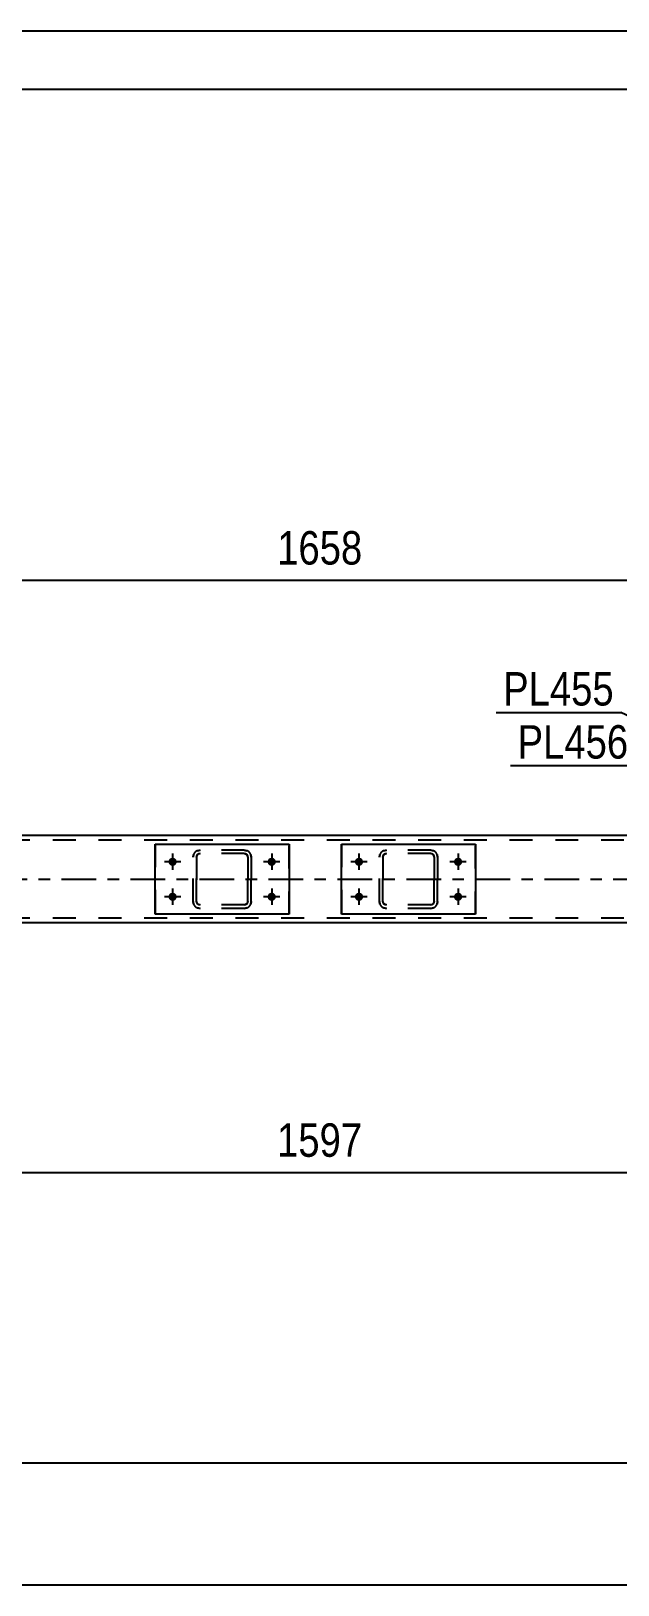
# Model space of a CAD drawing. Header units: millimetres. Extents: x 0 to 1189, y 0 to 841.
# Drawn here: x 487.7 to 538, y 707.7 to 841 of the extents above; entities that cross this region are included whole.
import ezdxf

# ---------------------------------------------------------------- set-up
doc = ezdxf.new("R2010")
doc.units = ezdxf.units.MM
doc.linetypes.add('DXK_LINE_DOT2', pattern=[3.9198, 1.9599, -1.9599])
doc.linetypes.add('DXK_LINE_DOT3', pattern=[5.9187, 2.979, -0.9799, 0.9799, -0.9799])
doc.styles.add('Arial Narrow', font='ARIALN.TTF', dxfattribs={"height": 0.2})

# ---------------------------------------------------------------- blocks, each defined once
blk = doc.blocks.new('Unknown-570348649-1114 - 55360')
at = {"color": 5, "linetype": 'Continuous'}
for p, q in [((1189, 841), (0, 841)), ((1184, 836), (5, 836))]:
    blk.add_line(p, q, dxfattribs=at)
blk = doc.blocks.new('Part-570348649-44097 - 43977')
at = {"color": 2, "linetype": 'Continuous'}
for p, q in [((498.33, 765.26), (498.33, 771.26)), ((498.33, 771.26), (498.33, 771.26)), ((498.33, 771.26), (509.83, 771.26)), ((509.83, 771.26), (509.83, 765.26)), ((498.33, 765.26), (498.33, 765.26)), ((509.83, 765.26), (498.33, 765.26))]:
    blk.add_line(p, q, dxfattribs=at)
at = {"color": 7, "linetype": 'DXK_LINE_DOT2'}
for p, q in [((498.33, 771.26), (498.33, 765.26)), ((498.33, 771.26), (498.33, 771.26)), ((509.83, 765.26), (509.83, 771.26)), ((498.33, 765.26), (498.33, 765.26))]:
    blk.add_line(p, q, dxfattribs=at)
blk = doc.blocks.new('Part-570348649-44070 - 43977')
at = {"color": 7, "linetype": 'DXK_LINE_DOT2'}
for p, q in [((517.57, 770.16), (517.62, 770.39)), ((517.62, 770.39), (517.57, 770.16)), ((517.87, 770.16), (517.9, 770.27)), ((517.89, 770.27), (517.87, 770.16)), ((517.96, 770.37), (517.89, 770.27)), ((517.9, 770.27), (517.96, 770.37)), ((517.94, 770.71), (518.17, 770.76)), ((518.17, 770.76), (517.94, 770.71)), ((517.96, 770.37), (518.06, 770.43)), ((518.06, 770.43), (517.96, 770.37)), ((518.06, 770.43), (518.17, 770.46)), ((518.17, 770.46), (518.06, 770.43)), ((521.97, 770.76), (518.17, 770.76)), ((521.97, 770.46), (518.17, 770.46)), ((521.97, 770.76), (522.2, 770.71)), ((522.2, 770.71), (521.97, 770.76)), ((521.97, 770.46), (522.09, 770.43)), ((522.09, 770.43), (521.97, 770.46)), ((522.09, 770.43), (522.18, 770.37)), ((522.18, 770.37), (522.09, 770.43)), ((522.18, 770.37), (522.25, 770.27)), ((522.25, 770.27), (522.18, 770.37)), ((522.25, 770.27), (522.27, 770.16)), ((522.27, 770.16), (522.25, 770.27)), ((522.53, 770.39), (522.57, 770.16)), ((522.57, 770.16), (522.53, 770.39)), ((517.57, 766.36), (517.57, 770.16)), ((517.57, 770.16), (517.57, 770.16)), ((517.57, 766.36), (517.57, 770.16)), ((517.87, 766.36), (517.87, 770.16)), ((517.87, 770.16), (517.87, 770.16)), ((517.87, 770.16), (517.87, 766.36)), ((522.27, 766.36), (522.27, 770.16)), ((522.27, 770.16), (522.27, 770.16)), ((522.27, 770.16), (522.27, 766.36)), ((522.57, 766.36), (522.57, 770.16)), ((522.57, 770.16), (522.57, 770.16)), ((522.57, 770.16), (522.57, 766.36)), ((517.57, 766.36), (517.57, 766.36)), ((517.62, 766.13), (517.57, 766.36)), ((517.57, 766.36), (517.62, 766.13)), ((517.87, 766.36), (517.87, 766.36)), ((517.9, 766.24), (517.87, 766.36)), ((517.87, 766.36), (517.89, 766.24)), ((522.27, 766.36), (522.25, 766.24)), ((522.25, 766.24), (522.27, 766.36)), ((522.27, 766.36), (522.27, 766.36)), ((522.57, 766.36), (522.53, 766.13)), ((522.53, 766.13), (522.57, 766.36)), ((522.57, 766.36), (522.57, 766.36)), ((517.89, 766.24), (517.96, 766.14)), ((517.96, 766.14), (517.9, 766.24)), ((518.17, 765.76), (517.94, 765.8)), ((517.94, 765.8), (518.17, 765.76)), ((518.06, 766.08), (517.96, 766.14)), ((517.96, 766.14), (518.06, 766.08)), ((518.17, 766.06), (518.06, 766.08)), ((518.06, 766.08), (518.17, 766.06)), ((521.97, 766.06), (518.17, 766.06)), ((521.97, 765.76), (518.17, 765.76)), ((522.09, 766.08), (521.97, 766.06)), ((521.97, 766.06), (522.09, 766.08)), ((522.2, 765.8), (521.97, 765.76)), ((521.97, 765.76), (522.2, 765.8)), ((522.18, 766.14), (522.09, 766.08)), ((522.09, 766.08), (522.18, 766.14)), ((522.25, 766.24), (522.18, 766.14)), ((522.18, 766.14), (522.25, 766.24))]:
    blk.add_line(p, q, dxfattribs=at)
at = {"color": 7, "linetype": 'DXK_LINE_DOT3'}
blk.add_line((520.07, 768.26), (520.07, 768.26), dxfattribs=at)
at = {"color": 7, "linetype": 'DXK_LINE_DOT2'}
for centre, start, end in [((518.17, 770.16), 112.5, 157.5), ((518.17, 770.16), 112.5, 157.5), ((521.97, 770.16), 22.5, 67.5), ((521.97, 770.16), 22.5, 67.5), ((518.17, 766.36), 202.5, 247.5), ((518.17, 766.36), 202.5, 247.5), ((521.97, 766.36), 292.5, 337.5), ((521.97, 766.36), 292.5, 337.5)]:
    blk.add_arc(centre, 0.6, start, end, dxfattribs=at)
blk = doc.blocks.new('Part-570348649-44071 - 43977')
at = {"color": 2, "linetype": 'Continuous'}
for p, q in [((514.32, 765.26), (514.32, 771.26)), ((514.32, 771.26), (514.32, 771.26)), ((514.32, 771.26), (525.82, 771.26)), ((525.82, 771.26), (525.82, 765.26)), ((514.32, 765.26), (514.32, 765.26)), ((525.82, 765.26), (514.32, 765.26))]:
    blk.add_line(p, q, dxfattribs=at)
at = {"color": 7, "linetype": 'DXK_LINE_DOT2'}
for p, q in [((514.32, 771.26), (514.32, 765.26)), ((514.32, 771.26), (514.32, 771.26)), ((525.82, 765.26), (525.82, 771.26)), ((514.32, 765.26), (514.32, 765.26))]:
    blk.add_line(p, q, dxfattribs=at)
blk = doc.blocks.new('Part-570348649-44096 - 43977')
at = {"color": 7, "linetype": 'DXK_LINE_DOT2'}
for p, q in [((501.58, 770.16), (501.62, 770.39)), ((501.62, 770.39), (501.58, 770.16)), ((501.62, 770.39), (501.62, 770.39)), ((501.88, 770.16), (501.9, 770.27)), ((501.9, 770.27), (501.88, 770.16)), ((501.9, 770.27), (501.97, 770.37)), ((501.96, 770.37), (501.9, 770.27)), ((501.95, 770.71), (502.18, 770.76)), ((502.18, 770.76), (501.95, 770.71)), ((502.06, 770.43), (501.96, 770.37)), ((501.97, 770.37), (502.06, 770.43)), ((502.06, 770.43), (502.18, 770.46)), ((502.18, 770.46), (502.06, 770.43)), ((505.98, 770.76), (502.18, 770.76)), ((505.98, 770.46), (502.18, 770.46)), ((505.98, 770.76), (506.21, 770.71)), ((506.21, 770.71), (505.98, 770.76)), ((505.98, 770.46), (506.09, 770.43)), ((506.09, 770.43), (505.98, 770.46)), ((506.09, 770.43), (506.19, 770.37)), ((506.19, 770.37), (506.09, 770.43)), ((506.19, 770.37), (506.26, 770.27)), ((506.25, 770.27), (506.19, 770.37)), ((506.25, 770.27), (506.26, 770.27)), ((506.28, 770.16), (506.25, 770.27)), ((506.26, 770.27), (506.28, 770.16)), ((506.53, 770.39), (506.58, 770.16)), ((506.58, 770.16), (506.53, 770.39)), ((501.58, 766.36), (501.58, 770.16)), ((501.58, 770.16), (501.58, 770.16)), ((501.58, 766.36), (501.58, 770.16)), ((501.88, 766.36), (501.88, 770.16)), ((501.88, 770.16), (501.88, 770.16)), ((501.88, 770.16), (501.88, 766.36)), ((506.28, 766.36), (506.28, 770.16)), ((506.28, 770.16), (506.28, 770.16)), ((506.28, 770.16), (506.28, 766.36)), ((506.58, 766.36), (506.58, 770.16)), ((506.58, 770.16), (506.58, 770.16)), ((506.58, 770.16), (506.58, 766.36)), ((501.58, 766.36), (501.58, 766.36)), ((501.62, 766.13), (501.58, 766.36)), ((501.58, 766.36), (501.62, 766.13)), ((501.88, 766.36), (501.88, 766.36)), ((501.9, 766.24), (501.88, 766.36)), ((501.88, 766.36), (501.9, 766.24)), ((506.25, 766.24), (506.28, 766.36)), ((506.28, 766.36), (506.26, 766.24)), ((506.28, 766.36), (506.28, 766.36)), ((506.58, 766.36), (506.53, 766.13)), ((506.53, 766.13), (506.58, 766.36)), ((506.58, 766.36), (506.58, 766.36)), ((501.62, 766.13), (501.62, 766.13)), ((501.97, 766.14), (501.9, 766.24)), ((501.9, 766.24), (501.96, 766.14)), ((502.18, 765.76), (501.95, 765.8)), ((501.95, 765.8), (502.18, 765.76)), ((501.96, 766.14), (502.06, 766.08)), ((502.06, 766.08), (501.97, 766.14)), ((502.18, 766.06), (502.06, 766.08)), ((502.06, 766.08), (502.18, 766.06)), ((505.98, 766.06), (502.18, 766.06)), ((505.98, 765.76), (502.18, 765.76)), ((506.09, 766.08), (505.98, 766.06)), ((505.98, 766.06), (506.09, 766.08)), ((506.21, 765.8), (505.98, 765.76)), ((505.98, 765.76), (506.21, 765.8)), ((506.19, 766.14), (506.09, 766.08)), ((506.09, 766.08), (506.19, 766.14)), ((506.26, 766.24), (506.19, 766.14)), ((506.19, 766.14), (506.25, 766.24)), ((506.25, 766.24), (506.26, 766.24))]:
    blk.add_line(p, q, dxfattribs=at)
at = {"color": 7, "linetype": 'DXK_LINE_DOT3'}
blk.add_line((504.08, 768.26), (504.07, 768.26), dxfattribs=at)
at = {"color": 7, "linetype": 'DXK_LINE_DOT2'}
for centre, start, end in [((502.18, 770.16), 112.5, 157.5), ((502.18, 770.16), 112.5, 157.5), ((505.98, 770.16), 22.5, 67.5), ((505.98, 770.16), 22.5, 67.5), ((502.18, 766.36), 202.5, 247.5), ((502.18, 766.36), 202.5, 247.5), ((505.98, 766.36), 292.5, 337.5), ((505.98, 766.36), 292.5, 337.5)]:
    blk.add_arc(centre, 0.6, start, end, dxfattribs=at)
blk = doc.blocks.new('Part-570348649-44130 - 43977')
at = {"color": 7, "linetype": 'DXK_LINE_DOT2'}
for p, q in [((1063.8, 771.61), (182.52, 771.61)), ((1063.8, 764.91), (182.52, 764.91))]:
    blk.add_line(p, q, dxfattribs=at)
at = {"color": 2, "linetype": 'Continuous'}
for p, q in [((551.05, 772.01), (471.02, 772.01)), ((549.55, 764.51), (472.52, 764.51))]:
    blk.add_line(p, q, dxfattribs=at)
at = {"color": 7, "linetype": 'DXK_LINE_DOT3'}
blk.add_line((182.52, 768.26), (1063.8, 768.26), dxfattribs=at)
blk = doc.blocks.new('Bolt-570348649-44170 - 43977')
at = {"linetype": 'Continuous'}
for points in [[(515.47, 769.76), (515.48, 769.83), (515.5, 769.9), (515.54, 769.96), (515.59, 770.02), (515.65, 770.06), (515.71, 770.09), (515.79, 770.1), (515.86, 770.1), (515.93, 770.09), (516, 770.06), (516.06, 770.02), (516.11, 769.96), (516.14, 769.9), (516.16, 769.83), (516.17, 769.76), (516.16, 769.68), (516.14, 769.61), (516.11, 769.55), (516.06, 769.5), (516, 769.45), (515.93, 769.42), (515.86, 769.41), (515.79, 769.41), (515.71, 769.42), (515.65, 769.45), (515.59, 769.5), (515.54, 769.55), (515.5, 769.61), (515.48, 769.68)], [(523.97, 769.76), (523.98, 769.83), (524, 769.9), (524.04, 769.96), (524.09, 770.02), (524.15, 770.06), (524.21, 770.09), (524.29, 770.1), (524.36, 770.1), (524.43, 770.09), (524.5, 770.06), (524.56, 770.02), (524.61, 769.96), (524.64, 769.9), (524.66, 769.83), (524.67, 769.76), (524.66, 769.68), (524.64, 769.61), (524.61, 769.55), (524.56, 769.5), (524.5, 769.45), (524.43, 769.42), (524.36, 769.41), (524.29, 769.41), (524.21, 769.42), (524.15, 769.45), (524.09, 769.5), (524.04, 769.55), (524, 769.61), (523.98, 769.68)], [(515.47, 766.76), (515.48, 766.83), (515.5, 766.9), (515.54, 766.96), (515.59, 767.02), (515.65, 767.06), (515.71, 767.09), (515.79, 767.1), (515.86, 767.1), (515.93, 767.09), (516, 767.06), (516.06, 767.02), (516.11, 766.96), (516.14, 766.9), (516.16, 766.83), (516.17, 766.76), (516.16, 766.68), (516.14, 766.61), (516.11, 766.55), (516.06, 766.5), (516, 766.45), (515.93, 766.42), (515.86, 766.41), (515.79, 766.41), (515.71, 766.42), (515.65, 766.45), (515.59, 766.5), (515.54, 766.55), (515.5, 766.61), (515.48, 766.68)], [(523.97, 766.76), (523.98, 766.83), (524, 766.9), (524.04, 766.96), (524.09, 767.02), (524.15, 767.06), (524.21, 767.09), (524.29, 767.1), (524.36, 767.1), (524.43, 767.09), (524.5, 767.06), (524.56, 767.02), (524.61, 766.96), (524.64, 766.9), (524.66, 766.83), (524.67, 766.76), (524.66, 766.68), (524.64, 766.61), (524.61, 766.55), (524.56, 766.5), (524.5, 766.45), (524.43, 766.42), (524.36, 766.41), (524.29, 766.41), (524.21, 766.42), (524.15, 766.45), (524.09, 766.5), (524.04, 766.55), (524, 766.61), (523.98, 766.68)]]:
    blk.add_hatch(color=1, dxfattribs=at).paths.add_polyline_path(points)
at = {"color": 1, "linetype": 'Continuous'}
for p, q in [((515.82, 770.46), (515.82, 769.06)), ((524.32, 770.46), (524.32, 769.06)), ((516.52, 769.76), (515.12, 769.76)), ((525.02, 769.76), (523.62, 769.76)), ((516.52, 766.76), (515.12, 766.76)), ((515.82, 767.46), (515.82, 766.06)), ((525.02, 766.76), (523.62, 766.76)), ((524.32, 767.46), (524.32, 766.06))]:
    blk.add_line(p, q, dxfattribs=at)
blk = doc.blocks.new('Bolt-570348649-44180 - 43977')
at = {"linetype": 'Continuous'}
for points in [[(499.48, 769.76), (499.49, 769.83), (499.51, 769.9), (499.54, 769.96), (499.59, 770.02), (499.65, 770.06), (499.72, 770.09), (499.79, 770.1), (499.86, 770.1), (499.94, 770.09), (500, 770.06), (500.06, 770.02), (500.11, 769.96), (500.15, 769.9), (500.17, 769.83), (500.18, 769.76), (500.17, 769.68), (500.15, 769.61), (500.11, 769.55), (500.06, 769.5), (500, 769.45), (499.94, 769.42), (499.86, 769.41), (499.79, 769.41), (499.72, 769.42), (499.65, 769.45), (499.59, 769.5), (499.54, 769.55), (499.51, 769.61), (499.49, 769.68)], [(507.98, 769.76), (507.99, 769.83), (508.01, 769.9), (508.04, 769.96), (508.09, 770.02), (508.15, 770.06), (508.22, 770.09), (508.29, 770.1), (508.36, 770.1), (508.44, 770.09), (508.5, 770.06), (508.56, 770.02), (508.61, 769.96), (508.65, 769.9), (508.67, 769.83), (508.68, 769.76), (508.67, 769.68), (508.65, 769.61), (508.61, 769.55), (508.56, 769.5), (508.5, 769.45), (508.44, 769.42), (508.36, 769.41), (508.29, 769.41), (508.22, 769.42), (508.15, 769.45), (508.09, 769.5), (508.04, 769.55), (508.01, 769.61), (507.99, 769.68)], [(499.48, 766.76), (499.49, 766.83), (499.51, 766.9), (499.54, 766.96), (499.59, 767.02), (499.65, 767.06), (499.72, 767.09), (499.79, 767.1), (499.86, 767.1), (499.94, 767.09), (500, 767.06), (500.06, 767.02), (500.11, 766.96), (500.15, 766.9), (500.17, 766.83), (500.18, 766.76), (500.17, 766.68), (500.15, 766.61), (500.11, 766.55), (500.06, 766.5), (500, 766.45), (499.94, 766.42), (499.86, 766.41), (499.79, 766.41), (499.72, 766.42), (499.65, 766.45), (499.59, 766.5), (499.54, 766.55), (499.51, 766.61), (499.49, 766.68)], [(507.98, 766.76), (507.99, 766.83), (508.01, 766.9), (508.04, 766.96), (508.09, 767.02), (508.15, 767.06), (508.22, 767.09), (508.29, 767.1), (508.36, 767.1), (508.44, 767.09), (508.5, 767.06), (508.56, 767.02), (508.61, 766.96), (508.65, 766.9), (508.67, 766.83), (508.68, 766.76), (508.67, 766.68), (508.65, 766.61), (508.61, 766.55), (508.56, 766.5), (508.5, 766.45), (508.44, 766.42), (508.36, 766.41), (508.29, 766.41), (508.22, 766.42), (508.15, 766.45), (508.09, 766.5), (508.04, 766.55), (508.01, 766.61), (507.99, 766.68)]]:
    blk.add_hatch(color=1, dxfattribs=at).paths.add_polyline_path(points)
at = {"color": 1, "linetype": 'Continuous'}
for p, q in [((499.83, 770.46), (499.83, 769.06)), ((508.33, 770.46), (508.33, 769.06)), ((500.53, 769.76), (499.13, 769.76)), ((509.03, 769.76), (507.63, 769.76)), ((500.53, 766.76), (499.13, 766.76)), ((499.83, 767.46), (499.83, 766.06)), ((509.03, 766.76), (507.63, 766.76)), ((508.33, 767.46), (508.33, 766.06))]:
    blk.add_line(p, q, dxfattribs=at)
blk = doc.blocks.new('StraightDimension-570348649-48183 - 43977')
at = {"color": 7, "linetype": 'Continuous'}
blk.add_line((163.56, 718.2), (1063.8, 718.2), dxfattribs=at)
blk = doc.blocks.new('StraightDimension-570348649-47437 - 43977')
at = {"color": 7, "linetype": 'Continuous'}
for p, q in [((472.52, 763.01), (472.52, 725.8)), ((552.38, 758.62), (552.38, 734.5)), ((474.02, 743.71), (471.02, 742.51)), ((550.88, 742.51), (553.88, 743.71)), ((472.52, 743.11), (552.38, 743.11))]:
    blk.add_line(p, q, dxfattribs=at)
at = {"color": 0}
blk.add_wipeout([(516.71, 743.86), (516.71, 748.06), (508.19, 748.06), (508.19, 743.86)], dxfattribs=at)
at = {"color": 3, "style": 'Arial Narrow'}
blk.add_text('1597', height=2.863, dxfattribs=at).set_placement((508.79, 744.46))
at = {"color": 0, "linetype": 'Continuous'}
blk.add_wipeout([(551.78, 742.41), (547.58, 742.41), (547.58, 733.9), (551.78, 733.9)], dxfattribs=at)
at = {"color": 3, "linetype": 'Continuous', "style": 'Arial Narrow'}
blk.add_text('8043', height=2.863, rotation=90.0002, dxfattribs=at).set_placement((551.18, 734.5))
blk = doc.blocks.new('StraightDimension-570348649-48228 - 43977')
at = {"color": 7, "linetype": 'Continuous'}
blk.add_line((162.56, 707.74), (1064.8, 707.74), dxfattribs=at)
blk = doc.blocks.new('StraightDimension-570348649-69225 - 43977')
at = {"color": 7, "linetype": 'Continuous'}
for p, q in [((471.02, 777.88), (471.02, 815.71)), ((553.9, 778), (553.9, 802.51)), ((472.52, 794.5), (469.52, 793.3)), ((552.4, 793.3), (555.4, 794.5)), ((471.02, 793.9), (553.9, 793.9))]:
    blk.add_line(p, q, dxfattribs=at)
at = {"color": 0}
blk.add_wipeout([(516.72, 794.65), (516.72, 798.85), (508.2, 798.85), (508.2, 794.65)], dxfattribs=at)
at = {"color": 3, "style": 'Arial Narrow'}
blk.add_text('1658', height=2.863, dxfattribs=at).set_placement((508.8, 795.25))
at = {"color": 0, "linetype": 'Continuous'}
blk.add_wipeout([(553.3, 803.11), (549.1, 803.11), (549.1, 794.6), (553.3, 794.6)], dxfattribs=at)
at = {"color": 3, "linetype": 'Continuous', "style": 'Arial Narrow'}
blk.add_text('8073', height=2.863, rotation=90.0002, dxfattribs=at).set_placement((552.7, 795.2))
blk = doc.blocks.new('Mark-570348649-47853 - 43977')
at = {"color": 0}
blk.add_wipeout([(538.94, 778.61), (538.94, 781.61), (529.43, 781.61), (529.43, 778.61)], dxfattribs=at)
blk.add_wipeout([(538.94, 778.61), (538.94, 781.61), (529.43, 781.61), (529.43, 778.61)], dxfattribs=at)
at = {"color": 30, "linetype": 'Continuous'}
for p in [(528.83, 778.01), (552.22, 772.08)]:
    blk.add_line(p, (539.54, 778.01), dxfattribs=at)
at = {"color": 3, "style": 'Arial Narrow'}
blk.add_text('PL456', height=2.863, dxfattribs=at).set_placement((529.43, 778.61))
blk = doc.blocks.new('Mark-570348649-47904 - 43977')
at = {"color": 0}
blk.add_wipeout([(537.7, 783.16), (537.7, 786.16), (528.19, 786.16), (528.19, 783.16)], dxfattribs=at)
blk.add_wipeout([(537.7, 783.16), (537.7, 786.16), (528.19, 786.16), (528.19, 783.16)], dxfattribs=at)
at = {"color": 30, "linetype": 'Continuous'}
for p in [(527.59, 782.56), (552.67, 775.81)]:
    blk.add_line(p, (538.3, 782.56), dxfattribs=at)
at = {"color": 3, "style": 'Arial Narrow'}
blk.add_text('PL455', height=2.863, dxfattribs=at).set_placement((528.19, 783.16))

msp = doc.modelspace()

# ---------------------------------------------------------------- block references
for name in ['Unknown-570348649-1114 - 55360', 'Part-570348649-44130 - 43977', 'Part-570348649-44097 - 43977', 'Bolt-570348649-44180 - 43977', 'Part-570348649-44096 - 43977', 'Part-570348649-44071 - 43977', 'Bolt-570348649-44170 - 43977', 'Part-570348649-44070 - 43977']:
    msp.add_blockref(name, (0, 0))

# ---------------------------------------------------------------- next in the draw order: block references
for name in ['StraightDimension-570348649-69225 - 43977', 'StraightDimension-570348649-48183 - 43977']:
    msp.add_blockref(name, (0, 0))

# ---------------------------------------------------------------- next in the draw order: block references
for name in ['Mark-570348649-47853 - 43977', 'StraightDimension-570348649-47437 - 43977']:
    msp.add_blockref(name, (0, 0))

# ---------------------------------------------------------------- next in the draw order: block references
for name in ['Mark-570348649-47904 - 43977', 'StraightDimension-570348649-48228 - 43977']:
    msp.add_blockref(name, (0, 0))

doc.saveas('drawing.dxf')
